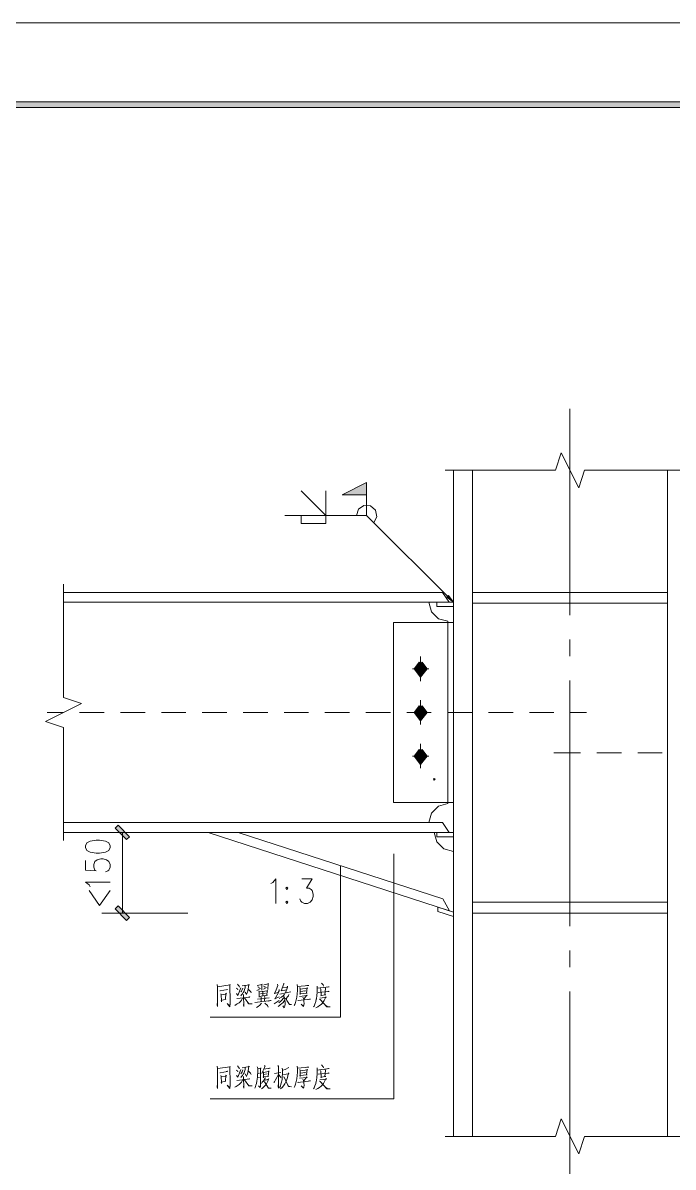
# Model space of a CAD drawing. Header units: millimetres. Extents: x 0 to 586, y 0 to 414.
# Drawn here: x 411.5 to 489.9, y 276.2 to 414.1 of the extents above; entities that cross this region are included whole.
import ezdxf

# ---------------------------------------------------------------- set-up
doc = ezdxf.new("R2010")
doc.units = ezdxf.units.MM

msp = doc.modelspace()

# ---------------------------------------------------------------- hatches: boundary and pattern name
h = msp.add_hatch(color=0)
h.dxf.hatch_style = 2
h.paths.add_polyline_path([(576.117861, 404.569083), (575.429944, 403.877639), (24.994306, 403.877639), (24.302861, 404.569083)])
h = msp.add_hatch(color=0)
h.dxf.hatch_style = 2
h.paths.add_polyline_path([(452.899639, 357.222778), (452.899639, 358.704444), (449.943361, 357.222778)])
h = msp.add_hatch(color=0)
h.dxf.hatch_style = 2
h.paths.add_polyline_path([(463.355972, 344.300528), (462.555167, 344.893194), (462.763306, 345.104861)])
h = msp.add_hatch(color=0)
h.dxf.hatch_style = 2
h.paths.add_polyline_path([(459.239056, 337.058), (459.588306, 336.789889), (459.20025, 336.281889), (458.639333, 336.281889)])
h = msp.add_hatch(color=0)
h.dxf.hatch_style = 2
h.paths.add_polyline_path([(460.188028, 336.281889), (459.627111, 336.281889), (459.239056, 336.789889), (459.588306, 337.058)])
h = msp.add_hatch(color=0)
h.dxf.hatch_style = 2
h.paths.add_polyline_path([(459.411917, 336.430056), (459.267278, 336.281889), (459.411917, 336.281889)])
h = msp.add_hatch(color=0)
h.dxf.hatch_style = 2
h.paths.add_polyline_path([(459.415444, 336.380667), (459.316667, 336.281889), (459.411917, 336.281889)])
h = msp.add_hatch(color=0)
h.dxf.hatch_style = 2
h.paths.add_polyline_path([(459.560083, 336.281889), (459.411917, 336.430056), (459.411917, 336.281889)])
h = msp.add_hatch(color=0)
h.dxf.hatch_style = 2
h.paths.add_polyline_path([(459.510694, 336.281889), (459.415444, 336.380667), (459.415444, 336.281889)])
h = msp.add_hatch(color=0)
h.dxf.hatch_style = 2
h.paths.add_polyline_path([(458.639333, 336.281889), (459.20025, 336.281889), (459.411917, 336.006722), (459.411917, 335.28)])
h = msp.add_hatch(color=0)
h.dxf.hatch_style = 2
h.paths.add_polyline_path([(459.267278, 336.281889), (459.411917, 336.133722), (459.411917, 336.281889)])
h = msp.add_hatch(color=0)
h.dxf.hatch_style = 2
h.paths.add_polyline_path([(459.316667, 336.281889), (459.415444, 336.183111), (459.415444, 336.281889)])
h = msp.add_hatch(color=0)
h.dxf.hatch_style = 2
h.paths.add_polyline_path([(459.411917, 336.133722), (459.560083, 336.281889), (459.411917, 336.281889)])
h = msp.add_hatch(color=0)
h.dxf.hatch_style = 2
h.paths.add_polyline_path([(459.411917, 335.28), (459.411917, 336.006722), (459.627111, 336.281889), (460.188028, 336.281889)])
h = msp.add_hatch(color=0)
h.dxf.hatch_style = 2
h.paths.add_polyline_path([(459.415444, 336.183111), (459.510694, 336.281889), (459.415444, 336.281889)])
h = msp.add_hatch(color=0)
h.dxf.hatch_style = 2
h.paths.add_polyline_path([(459.239056, 331.801611), (459.588306, 331.529972), (459.20025, 331.0255), (458.639333, 331.0255)])
h = msp.add_hatch(color=0)
h.dxf.hatch_style = 2
h.paths.add_polyline_path([(458.639333, 331.0255), (459.20025, 331.0255), (459.411917, 330.746806), (459.411917, 330.020083)])
h = msp.add_hatch(color=0)
h.dxf.hatch_style = 2
h.paths.add_polyline_path([(460.188028, 331.0255), (459.627111, 331.0255), (459.239056, 331.529972), (459.588306, 331.801611)])
h = msp.add_hatch(color=0)
h.dxf.hatch_style = 2
h.paths.add_polyline_path([(459.411917, 331.173667), (459.267278, 331.0255), (459.411917, 331.0255)])
h = msp.add_hatch(color=0)
h.dxf.hatch_style = 2
h.paths.add_polyline_path([(459.267278, 331.0255), (459.411917, 330.877333), (459.411917, 331.0255)])
h = msp.add_hatch(color=0)
h.dxf.hatch_style = 2
h.paths.add_polyline_path([(459.560083, 331.0255), (459.411917, 331.173667), (459.411917, 331.0255)])
h = msp.add_hatch(color=0)
h.dxf.hatch_style = 2
h.paths.add_polyline_path([(459.411917, 330.877333), (459.560083, 331.0255), (459.411917, 331.0255)])
h = msp.add_hatch(color=0)
h.dxf.hatch_style = 2
h.paths.add_polyline_path([(459.411917, 330.020083), (459.411917, 330.746806), (459.627111, 331.0255), (460.188028, 331.0255)])
h = msp.add_hatch(color=0)
h.dxf.hatch_style = 2
h.paths.add_polyline_path([(459.239056, 326.541694), (459.588306, 326.273583), (459.20025, 325.765583), (458.639333, 325.765583)])
h = msp.add_hatch(color=0)
h.dxf.hatch_style = 2
h.paths.add_polyline_path([(458.639333, 325.765583), (459.20025, 325.765583), (459.411917, 325.490417), (459.411917, 324.763694)])
h = msp.add_hatch(color=0)
h.dxf.hatch_style = 2
h.paths.add_polyline_path([(460.188028, 325.765583), (459.627111, 325.765583), (459.239056, 326.273583), (459.588306, 326.541694)])
h = msp.add_hatch(color=0)
h.dxf.hatch_style = 2
h.paths.add_polyline_path([(459.411917, 325.91375), (459.267278, 325.765583), (459.411917, 325.765583)])
h = msp.add_hatch(color=0)
h.dxf.hatch_style = 2
h.paths.add_polyline_path([(459.267278, 325.765583), (459.411917, 325.617417), (459.411917, 325.765583)])
h = msp.add_hatch(color=0)
h.dxf.hatch_style = 2
h.paths.add_polyline_path([(459.560083, 325.765583), (459.411917, 325.91375), (459.411917, 325.765583)])
h = msp.add_hatch(color=0)
h.dxf.hatch_style = 2
h.paths.add_polyline_path([(459.411917, 325.617417), (459.560083, 325.765583), (459.411917, 325.765583)])
h = msp.add_hatch(color=0)
h.dxf.hatch_style = 2
h.paths.add_polyline_path([(459.411917, 324.763694), (459.411917, 325.490417), (459.627111, 325.765583), (460.188028, 325.765583)])
h = msp.add_hatch(color=0)
h.dxf.hatch_style = 2
h.paths.add_polyline_path([(461.055861, 323.073889), (460.957083, 322.975111), (461.055861, 322.975111)])
h = msp.add_hatch(color=0)
h.dxf.hatch_style = 2
h.paths.add_polyline_path([(460.957083, 322.975111), (461.055861, 322.876333), (461.055861, 322.975111)])
h = msp.add_hatch(color=0)
h.dxf.hatch_style = 2
h.paths.add_polyline_path([(461.154639, 322.975111), (461.055861, 323.073889), (461.055861, 322.975111)])
h = msp.add_hatch(color=0)
h.dxf.hatch_style = 2
h.paths.add_polyline_path([(461.055861, 322.876333), (461.154639, 322.975111), (461.055861, 322.975111)])
h = msp.add_hatch(color=0)
h.dxf.hatch_style = 2
h.paths.add_polyline_path([(422.585444, 317.080194), (422.934694, 317.429444), (424.314056, 316.050083), (423.964806, 315.700833)])
h = msp.add_hatch(color=0)
h.dxf.hatch_style = 2
h.paths.add_polyline_path([(424.314056, 306.320472), (423.964806, 305.97475), (422.585444, 307.354111), (422.934694, 307.703361)])

# ---------------------------------------------------------------- linework, layer by layer
at = {"color": 0, "lineweight": 0}
for points in [[(0, 0), (585.632278, 0), (585.632278, 414.0835), (0, 414.0835)], [(576.117861, 404.569083), (575.429944, 403.877639), (24.994306, 403.877639), (24.302861, 404.569083)], [(452.899639, 357.222778), (452.899639, 358.704444), (449.943361, 357.222778)], [(463.355972, 344.300528), (462.555167, 344.893194), (462.763306, 345.104861)], [(459.239056, 337.058), (459.588306, 336.789889), (459.20025, 336.281889), (458.639333, 336.281889)], [(460.188028, 336.281889), (459.627111, 336.281889), (459.239056, 336.789889), (459.588306, 337.058)], [(459.411917, 336.430056), (459.267278, 336.281889), (459.411917, 336.281889)], [(459.415444, 336.380667), (459.316667, 336.281889), (459.411917, 336.281889)], [(459.560083, 336.281889), (459.411917, 336.430056), (459.411917, 336.281889)], [(459.510694, 336.281889), (459.415444, 336.380667), (459.415444, 336.281889)], [(458.639333, 336.281889), (459.20025, 336.281889), (459.411917, 336.006722), (459.411917, 335.28)], [(459.267278, 336.281889), (459.411917, 336.133722), (459.411917, 336.281889)], [(459.316667, 336.281889), (459.415444, 336.183111), (459.415444, 336.281889)], [(459.411917, 336.133722), (459.560083, 336.281889), (459.411917, 336.281889)], [(459.411917, 335.28), (459.411917, 336.006722), (459.627111, 336.281889), (460.188028, 336.281889)], [(459.415444, 336.183111), (459.510694, 336.281889), (459.415444, 336.281889)], [(459.239056, 331.801611), (459.588306, 331.529972), (459.20025, 331.0255), (458.639333, 331.0255)], [(458.639333, 331.0255), (459.20025, 331.0255), (459.411917, 330.746806), (459.411917, 330.020083)], [(460.188028, 331.0255), (459.627111, 331.0255), (459.239056, 331.529972), (459.588306, 331.801611)], [(459.411917, 331.173667), (459.267278, 331.0255), (459.411917, 331.0255)], [(459.267278, 331.0255), (459.411917, 330.877333), (459.411917, 331.0255)], [(459.560083, 331.0255), (459.411917, 331.173667), (459.411917, 331.0255)], [(459.411917, 330.877333), (459.560083, 331.0255), (459.411917, 331.0255)], [(459.411917, 330.020083), (459.411917, 330.746806), (459.627111, 331.0255), (460.188028, 331.0255)], [(459.239056, 326.541694), (459.588306, 326.273583), (459.20025, 325.765583), (458.639333, 325.765583)], [(458.639333, 325.765583), (459.20025, 325.765583), (459.411917, 325.490417), (459.411917, 324.763694)], [(460.188028, 325.765583), (459.627111, 325.765583), (459.239056, 326.273583), (459.588306, 326.541694)], [(459.411917, 325.91375), (459.267278, 325.765583), (459.411917, 325.765583)], [(459.267278, 325.765583), (459.411917, 325.617417), (459.411917, 325.765583)], [(459.560083, 325.765583), (459.411917, 325.91375), (459.411917, 325.765583)], [(459.411917, 325.617417), (459.560083, 325.765583), (459.411917, 325.765583)], [(459.411917, 324.763694), (459.411917, 325.490417), (459.627111, 325.765583), (460.188028, 325.765583)], [(461.055861, 323.073889), (460.957083, 322.975111), (461.055861, 322.975111)], [(460.957083, 322.975111), (461.055861, 322.876333), (461.055861, 322.975111)], [(461.154639, 322.975111), (461.055861, 323.073889), (461.055861, 322.975111)], [(461.055861, 322.876333), (461.154639, 322.975111), (461.055861, 322.975111)], [(422.585444, 317.080194), (422.934694, 317.429444), (424.314056, 316.050083), (423.964806, 315.700833)], [(419.011806, 314.744806), (419.152917, 314.406139), (419.57625, 314.180361), (420.281806, 314.067472), (420.701611, 314.067472), (421.407167, 314.180361), (421.8305, 314.406139), (421.971611, 314.744806), (421.971611, 314.970583), (421.8305, 315.305722), (421.407167, 315.5315), (420.701611, 315.644389), (420.281806, 315.644389), (419.57625, 315.5315), (419.152917, 315.305722), (419.011806, 314.970583)], [(443.286444, 309.982306), (443.173556, 309.841194), (443.286444, 309.700083), (443.399333, 309.841194)], [(424.314056, 306.320472), (423.964806, 305.97475), (422.585444, 307.354111), (422.934694, 307.703361)], [(443.286444, 308.2925), (443.173556, 308.151389), (443.286444, 308.010278), (443.399333, 308.151389)]]:
    msp.add_lwpolyline(points, close=True, dxfattribs=at)
for points in [[(477.421222, 342.744778), (477.421222, 367.594444)], [(475.664389, 360.200222), (476.366417, 362.309833)], [(476.366417, 362.309833), (478.479556, 358.090611)], [(462.371722, 360.200222), (475.664389, 360.200222)], [(463.355972, 279.93975), (463.355972, 360.200222)], [(465.656083, 360.200222), (465.656083, 279.93975)], [(478.479556, 358.090611), (479.181583, 360.200222)], [(479.181583, 360.200222), (492.47425, 360.200222)], [(489.189889, 345.485861), (489.189889, 360.200222)], [(447.971333, 354.760389), (445.011528, 357.716667)], [(447.971333, 354.760389), (447.971333, 357.716667)], [(452.899639, 354.760389), (452.899639, 357.222778)], [(453.771, 353.889028), (454.12025, 354.598111), (453.968556, 355.374222), (453.372361, 355.896333), (452.582139, 355.94925), (451.922444, 355.508278), (451.668444, 354.760389)], [(452.899639, 354.760389), (443.0395, 354.760389)], [(445.011528, 354.760389), (445.011528, 353.772611)], [(447.971333, 354.760389), (447.971333, 353.772611)], [(463.355972, 344.300528), (452.899639, 354.760389)], [(445.011528, 353.772611), (447.971333, 353.772611)], [(416.362444, 332.831722), (416.362444, 346.470111)], [(462.036583, 345.485861), (416.362444, 345.485861)], [(462.865611, 344.300528), (462.036583, 345.485861)], [(465.656083, 345.485861), (489.189889, 345.485861)], [(465.656083, 345.485861), (489.189889, 345.485861)], [(465.656083, 345.485861), (465.656083, 344.17)], [(489.189889, 279.93975), (489.189889, 345.485861)], [(489.189889, 344.17), (489.189889, 345.485861)], [(416.362444, 344.300528), (462.865611, 344.300528)], [(460.399694, 344.300528), (460.706611, 343.150472)], [(461.383944, 344.300528), (461.383944, 343.774889)], [(463.355972, 344.300528), (461.383944, 344.300528)], [(461.383944, 343.774889), (463.355972, 343.774889)], [(463.355972, 343.774889), (463.355972, 344.300528)], [(489.189889, 344.17), (465.656083, 344.17)], [(465.656083, 344.17), (467.564611, 344.17)], [(456.127556, 341.869889), (462.699806, 341.869889)], [(456.127556, 320.181111), (456.127556, 341.869889)], [(460.706611, 343.150472), (461.54975, 342.310861)], [(461.54975, 342.310861), (462.699806, 342.000417)], [(462.699806, 342.000417), (462.699806, 320.047056)], [(462.699806, 341.869889), (463.355972, 341.869889)], [(463.355972, 341.869889), (463.355972, 320.181111)], [(477.421222, 337.816472), (477.421222, 339.7885)], [(459.411917, 337.763556), (459.411917, 334.80375)], [(460.399694, 336.281889), (458.427667, 336.281889)], [(459.461306, 336.281889), (459.478944, 336.281889)], [(459.486, 336.281889), (459.503639, 336.281889)], [(477.421222, 305.283306), (477.421222, 334.860194)], [(418.532028, 332.108528), (416.362444, 332.831722)], [(459.411917, 332.503639), (459.411917, 329.547361)], [(414.192861, 329.938944), (418.532028, 332.108528)], [(416.330694, 331.0255), (414.390417, 331.0255)], [(421.259, 331.0255), (418.302722, 331.0255)], [(426.187306, 331.0255), (423.231028, 331.0255)], [(431.119139, 331.0255), (428.159333, 331.0255)], [(436.047444, 331.0255), (433.091167, 331.0255)], [(440.97575, 331.0255), (438.019472, 331.0255)], [(445.907583, 331.0255), (442.947778, 331.0255)], [(450.835889, 331.0255), (447.879611, 331.0255)], [(455.764194, 331.0255), (452.807917, 331.0255)], [(460.696028, 331.0255), (457.736222, 331.0255)], [(460.399694, 331.0255), (458.427667, 331.0255)], [(459.486, 331.0255), (459.503639, 331.0255)], [(465.624333, 331.0255), (462.668056, 331.0255)], [(470.556167, 331.0255), (467.596361, 331.0255)], [(475.484472, 331.0255), (472.524667, 331.0255)], [(479.39325, 331.0255), (477.4565, 331.0255)], [(416.362444, 329.219278), (414.192861, 329.938944)], [(416.362444, 315.580889), (416.362444, 329.219278)], [(459.411917, 327.24725), (459.411917, 324.287444)], [(460.399694, 325.765583), (458.427667, 325.765583)], [(459.486, 325.765583), (459.503639, 325.765583)], [(475.452722, 326.160694), (478.691222, 326.160694)], [(480.66325, 326.160694), (483.619528, 326.160694)], [(485.591556, 326.160694), (488.551361, 326.160694)], [(461.10525, 322.975111), (461.122889, 322.975111)], [(462.699806, 320.181111), (456.127556, 320.181111)], [(462.699806, 320.047056), (461.54975, 319.740139)], [(463.355972, 320.181111), (462.699806, 320.181111)], [(465.656083, 320.904306), (465.656083, 319.853028)], [(489.189889, 319.853028), (489.189889, 320.904306)], [(460.706611, 318.897), (460.399694, 317.746944)], [(461.54975, 319.740139), (460.706611, 318.897)], [(462.036583, 317.746944), (416.362444, 317.746944)], [(462.865611, 316.565139), (462.036583, 317.746944)], [(416.362444, 316.565139), (462.865611, 316.565139)], [(431.362556, 316.565139), (420.983833, 316.565139)], [(423.44975, 316.575722), (423.44975, 316.586306)], [(423.44975, 306.839056), (423.44975, 316.565139)], [(433.779083, 316.565139), (462.886778, 307.121278)], [(462.100083, 308.560611), (437.426806, 316.565139)], [(461.055861, 316.565139), (461.366306, 315.415083)], [(463.355972, 316.565139), (461.383944, 316.565139)], [(461.383944, 316.565139), (461.383944, 316.0395)], [(461.383944, 316.0395), (463.355972, 316.0395)], [(463.355972, 316.0395), (463.355972, 316.565139)], [(461.366306, 315.415083), (462.205917, 314.571944)], [(462.205917, 314.571944), (463.355972, 314.265028)], [(419.011806, 313.164361), (419.011806, 312.039), (420.281806, 311.926111), (420.140694, 312.039), (419.999583, 312.377667), (419.999583, 312.716333), (420.140694, 313.055), (420.422917, 313.27725), (420.842722, 313.390139), (421.124944, 313.390139), (421.548278, 313.27725), (421.8305, 313.055), (421.971611, 312.716333), (421.971611, 312.377667), (421.8305, 312.039), (421.689389, 311.926111), (421.407167, 311.813222)], [(456.194583, 313.989861), (456.194583, 284.458833)], [(449.763444, 312.561111), (449.763444, 294.311917)], [(419.57625, 310.010528), (419.435139, 310.236306), (419.011806, 310.574972), (421.971611, 310.574972)], [(441.370861, 310.405639), (441.596639, 310.54675), (441.935306, 310.970083), (441.935306, 308.010278)], [(445.089139, 310.970083), (446.327389, 310.970083), (445.653583, 309.841194), (445.988722, 309.841194), (446.2145, 309.700083), (446.327389, 309.558972), (446.440278, 309.139167), (446.440278, 308.856944), (446.327389, 308.433611), (446.101611, 308.151389), (445.766472, 308.010278), (445.427806, 308.010278), (445.089139, 308.151389), (444.97625, 308.2925), (444.863361, 308.574722)], [(419.435139, 309.558972), (420.701611, 307.756278), (421.971611, 309.558972)], [(461.482722, 307.576361), (461.482722, 307.050722)], [(463.355972, 306.969583), (461.482722, 307.576361)], [(462.886778, 307.121278), (462.100083, 308.560611)], [(465.656083, 308.151389), (489.189889, 308.151389)], [(465.656083, 308.151389), (465.656083, 306.839056)], [(489.189889, 306.839056), (489.189889, 308.151389)], [(431.362556, 306.839056), (420.983833, 306.839056)], [(423.44975, 306.828472), (423.44975, 306.817889)], [(461.482722, 307.050722), (463.355972, 306.443944)], [(463.355972, 306.443944), (463.355972, 306.969583)], [(489.189889, 306.839056), (465.656083, 306.839056)], [(477.421222, 300.351472), (477.421222, 302.3235)], [(434.865639, 298.263028), (434.922083, 297.959639), (434.922083, 297.867917), (434.939722, 295.980556), (434.939722, 295.585444), (434.900917, 295.772417), (434.939722, 296.192222)], [(434.922083, 297.959639), (436.449611, 298.192472), (436.410806, 298.241861), (436.393167, 298.171306), (436.431972, 296.192222), (436.431972, 296.121667), (436.431972, 295.91), (436.410806, 295.656), (436.410806, 295.56075), (436.075667, 295.959389), (436.393167, 295.656), (436.410806, 295.818278)], [(437.176333, 297.797361), (437.3245, 297.705639), (437.380944, 297.589222)], [(437.193972, 297.144722), (437.363306, 296.936583), (437.716083, 297.843222)], [(437.3245, 298.287722), (437.472667, 298.125444), (437.529111, 298.030194), (437.567917, 297.938472)], [(438.273472, 298.10075), (438.238194, 297.843222), (438.18175, 297.635083), (438.125306, 297.448111), (438.033583, 297.285833), (437.920694, 297.123556), (437.807806, 297.007139), (437.716083, 296.890722)], [(437.977139, 297.822056), (437.903056, 297.589222), (437.828972, 297.448111), (437.733722, 297.356389)], [(437.881889, 298.076056), (438.760306, 298.217167), (438.703861, 298.263028), (438.665056, 297.984333), (438.608611, 297.705639), (438.573333, 297.493972), (438.534528, 297.307), (438.478083, 297.144722), (438.425167, 297.053), (438.404, 297.028306), (438.238194, 297.331694), (438.425167, 297.074167)], [(439.652833, 297.518667), (440.1185, 297.776194)], [(439.691639, 298.146611), (440.323111, 298.241861), (440.249028, 298.287722), (440.249028, 297.564528)], [(439.783361, 297.959639), (439.913889, 297.913778), (439.952694, 297.822056)], [(440.453639, 297.680944), (440.809944, 297.867917)], [(440.474806, 298.054889), (440.640611, 297.984333), (440.679417, 297.938472)], [(440.492444, 298.217167), (441.088639, 298.308889), (441.032194, 298.379444), (440.97575, 297.659778)], [(442.168139, 298.287722), (442.185778, 298.146611), (441.981167, 297.589222), (441.833, 297.239972), (441.797722, 297.169417), (441.758917, 297.144722), (442.242222, 297.285833), (442.355111, 297.493972), (442.355111, 297.635083), (442.337472, 297.472806), (442.316306, 297.377556), (441.871806, 296.541472), (441.833, 296.516778), (442.37275, 296.749611)], [(442.9125, 298.404139), (442.9125, 298.308889), (442.616167, 297.472806), (442.598528, 297.493972), (443.23, 297.589222)], [(442.764333, 297.867917), (443.32525, 297.938472), (443.342889, 298.054889), (443.360528, 297.959639), (443.342889, 297.938472), (443.138278, 297.239972)], [(444.517639, 298.263028), (444.552917, 297.984333), (444.552917, 297.543361), (444.535278, 297.123556), (444.496472, 296.724917), (444.422389, 296.400361), (444.330667, 296.075806), (444.235417, 295.842972), (444.161333, 295.701861)], [(444.570556, 298.009028), (445.932278, 298.146611), (445.858194, 298.146611), (445.710028, 298.125444)], [(444.831611, 297.867917), (444.870417, 297.680944), (444.888056, 297.377556), (444.888056, 297.028306), (444.852778, 297.123556), (445.727667, 297.215278), (445.653583, 297.215278), (445.745306, 297.892611), (445.784111, 297.822056), (444.870417, 297.680944)], [(446.920056, 298.054889), (446.937694, 297.726806), (446.920056, 297.285833), (446.88125, 296.936583), (446.845972, 296.516778), (446.828333, 296.470917), (446.771889, 296.192222), (446.676639, 295.888833), (446.567278, 295.656), (446.510833, 295.539583)], [(446.955333, 297.797361), (448.391139, 297.959639), (448.299417, 297.984333), (448.168889, 297.938472)], [(447.329278, 297.7515), (447.368083, 297.659778), (447.424528, 296.866028), (447.385722, 296.936583), (447.964278, 297.007139), (447.851389, 297.007139), (447.925472, 297.7515), (447.907833, 297.867917)], [(447.477444, 298.404139), (447.646778, 298.192472), (447.682056, 298.054889)], [(435.200778, 297.472806), (435.239583, 297.472806), (436.114472, 297.635083), (436.093306, 297.659778), (435.983944, 297.610389)], [(435.313667, 297.123556), (435.366583, 296.95775), (435.38775, 296.329806), (435.405389, 296.167528), (435.348944, 296.329806), (435.945139, 296.470917), (435.909861, 296.470917), (435.871056, 296.446222), (435.945139, 297.190583), (436.019222, 297.123556), (435.909861, 297.074167), (435.366583, 297.007139)], [(437.938333, 296.587333), (437.828972, 296.3545), (437.677278, 296.213389), (437.529111, 296.051111), (437.306861, 295.91), (437.155167, 295.818278), (437.007, 295.726556)], [(437.250417, 296.541472), (438.834389, 296.724917), (438.760306, 296.749611), (438.665056, 296.70375)], [(438.051222, 297.028306), (438.068861, 296.95775), (438.090028, 295.610139), (438.051222, 295.772417), (438.090028, 296.00525)], [(438.164111, 296.633194), (438.686222, 295.91), (439.095444, 295.91), (438.703861, 295.934694), (438.590972, 296.051111)], [(438.629778, 297.680944), (438.795583, 297.543361), (438.890833, 297.423417), (438.926111, 297.356389), (438.964917, 297.261139)], [(439.726917, 296.470917), (441.162722, 296.633194)], [(439.89625, 297.472806), (439.931528, 297.331694), (439.952694, 296.724917), (439.931528, 296.820167), (440.958111, 296.95775), (440.884028, 296.936583), (440.919306, 297.543361), (440.97575, 297.493972), (439.952694, 297.356389)], [(440.714694, 297.190583), (440.1185, 297.123556)], [(440.157306, 296.795472), (440.174944, 296.70375), (440.174944, 296.192222)], [(440.397194, 297.377556), (440.397194, 296.866028)], [(440.605333, 296.841333), (440.640611, 296.749611), (440.584167, 296.238083)], [(443.529861, 297.028306), (443.491056, 296.890722), (443.360528, 296.749611), (443.23, 296.6085), (443.173556, 296.562639), (443.043028, 296.470917), (443.043028, 296.375667), (442.990111, 296.308639), (442.820778, 296.096972), (442.651444, 295.934694), (442.524444, 295.818278), (442.393917, 295.726556), (442.224583, 295.610139)], [(442.990111, 296.724917), (442.838417, 296.541472), (442.69025, 296.3545), (442.524444, 296.192222), (442.355111, 296.075806), (442.316306, 296.026417)], [(442.990111, 297.098861), (442.877222, 296.936583), (442.633806, 296.724917), (442.37275, 296.541472)], [(442.429194, 297.098861), (443.194722, 297.239972), (443.752111, 297.356389)], [(442.894861, 296.95775), (442.968944, 296.724917), (443.025389, 296.492083), (443.043028, 296.329806), (443.064194, 296.121667), (443.064194, 295.864139), (443.025389, 295.677167), (442.990111, 295.514889), (442.968944, 295.444333), (442.781972, 295.677167)], [(443.194722, 296.587333), (443.286444, 296.329806), (443.603944, 295.818278), (443.826194, 295.818278), (443.603944, 295.842972)], [(444.609361, 296.329806), (444.648167, 296.308639), (446.136889, 296.492083), (446.024, 296.492083), (445.893472, 296.446222)], [(444.813972, 296.820167), (445.727667, 296.911889), (445.688861, 296.95775), (445.318444, 296.492083)], [(444.888056, 297.40225), (445.523056, 297.493972), (445.448972, 297.493972), (445.353722, 297.448111)], [(445.223194, 296.70375), (445.297278, 296.541472), (445.336083, 296.400361), (445.336083, 296.213389), (445.353722, 295.959389), (445.336083, 295.747722), (445.297278, 295.610139), (445.018583, 295.888833), (445.297278, 295.631306)], [(447.255194, 296.6085), (448.056, 296.70375), (447.999556, 296.774306), (447.907833, 296.562639), (447.794944, 296.329806), (447.703222, 296.192222), (447.590333, 296.026417), (447.590333, 296.00525), (447.403361, 295.842972), (447.216389, 295.701861), (447.032944, 295.56075), (446.789528, 295.444333)], [(447.050583, 297.285833), (448.391139, 297.423417), (448.317056, 297.448111), (448.242972, 297.40225)], [(447.237556, 296.446222), (447.294, 296.425056), (448.112444, 295.539583), (448.521667, 295.539583), (448.504028, 295.539583), (448.130083, 295.585444), (447.964278, 295.701861)], [(477.421222, 272.545528), (477.421222, 297.395194)], [(439.430583, 296.096972), (441.406139, 296.308639), (441.310889, 296.308639), (441.123917, 296.25925)], [(440.21375, 296.00525), (440.026778, 295.772417), (439.822167, 295.610139), (439.617556, 295.493722)], [(440.622972, 295.980556), (440.940472, 295.726556), (441.049833, 295.514889)], [(441.758917, 295.91), (442.355111, 296.308639)], [(449.763444, 294.311917), (434.047194, 294.311917)], [(434.865639, 288.409944), (434.922083, 288.110083), (434.922083, 288.014833), (434.939722, 286.127472), (434.939722, 285.732361), (434.900917, 285.919333), (434.939722, 286.339139)], [(434.922083, 288.110083), (436.449611, 288.342917), (436.410806, 288.388778), (436.393167, 288.318222), (436.431972, 286.339139), (436.431972, 286.268583), (436.431972, 286.060444), (436.410806, 285.802917), (436.410806, 285.711194), (436.075667, 286.106306), (436.393167, 285.802917), (436.410806, 285.965194)], [(437.3245, 288.434639), (437.472667, 288.272361), (437.529111, 288.177111), (437.567917, 288.085389)], [(438.273472, 288.247667), (438.238194, 287.993667), (438.18175, 287.782), (438.125306, 287.595028), (438.033583, 287.43275), (437.920694, 287.270472), (437.807806, 287.154056), (437.716083, 287.037639)], [(437.881889, 288.2265), (438.760306, 288.364083), (438.703861, 288.409944), (438.665056, 288.13125), (438.608611, 287.852556), (438.573333, 287.644417), (438.534528, 287.457444), (438.478083, 287.295167), (438.425167, 287.199917), (438.404, 287.17875), (438.238194, 287.478611), (438.425167, 287.224611)], [(439.709278, 288.318222), (439.726917, 288.247667), (439.765722, 288.110083), (439.765722, 287.665583), (439.765722, 287.644417), (439.748083, 287.386889), (439.726917, 287.0835), (439.709278, 286.825972), (439.670472, 286.593139), (439.635194, 286.339139), (439.561111, 286.106306), (439.504667, 285.944028), (439.465861, 285.827611), (439.430583, 285.757056)], [(439.765722, 288.085389), (440.174944, 288.155944), (440.1185, 288.177111), (440.100861, 285.944028), (440.083222, 285.827611), (439.857444, 286.03575)], [(440.605333, 288.505194), (440.65825, 288.364083), (440.622972, 288.388778), (440.510083, 288.060694), (440.397194, 287.806694), (440.249028, 287.528)], [(440.510083, 288.039528), (441.254444, 288.155944), (441.180361, 288.155944), (441.088639, 288.13125)], [(442.206944, 288.4805), (442.281028, 288.364083), (442.263389, 288.388778), (442.263389, 285.778222), (442.224583, 285.965194), (442.242222, 286.152167)], [(442.707889, 288.177111), (442.764333, 287.968972), (442.746694, 287.503306), (442.729056, 287.129361), (442.707889, 286.804806), (442.651444, 286.501417), (442.577361, 286.243889), (442.503278, 285.989889), (442.411556, 285.802917)], [(443.529861, 288.247667), (443.064194, 288.014833), (442.781972, 287.923111)], [(444.517639, 288.409944), (444.552917, 288.13125), (444.552917, 287.690278), (444.535278, 287.270472), (444.496472, 286.875361), (444.422389, 286.547278), (444.330667, 286.222722), (444.235417, 285.989889), (444.161333, 285.848778)], [(444.570556, 288.155944), (445.932278, 288.293528), (445.858194, 288.293528), (445.710028, 288.272361)], [(446.920056, 288.201806), (446.937694, 287.87725), (446.920056, 287.43275), (446.88125, 287.0835), (446.845972, 286.663694), (446.828333, 286.617833), (446.771889, 286.339139), (446.676639, 286.03575), (446.567278, 285.802917), (446.510833, 285.6865)], [(446.955333, 287.944278), (448.391139, 288.110083), (448.299417, 288.13125), (448.168889, 288.085389)], [(447.477444, 288.551056), (447.646778, 288.342917), (447.682056, 288.201806)], [(435.200778, 287.619722), (435.239583, 287.619722), (436.114472, 287.782), (436.093306, 287.806694), (435.983944, 287.760833)], [(435.313667, 287.270472), (435.366583, 287.108194), (435.38775, 286.476722), (435.405389, 286.314444), (435.348944, 286.476722), (435.945139, 286.617833), (435.909861, 286.617833), (435.871056, 286.593139), (435.945139, 287.341028), (436.019222, 287.270472), (435.909861, 287.224611), (435.366583, 287.154056)], [(437.938333, 286.73425), (437.828972, 286.501417), (437.677278, 286.360306), (437.529111, 286.198028), (437.306861, 286.060444), (437.155167, 285.965194), (437.007, 285.873472)], [(437.176333, 287.944278), (437.3245, 287.852556), (437.380944, 287.736139)], [(437.193972, 287.295167), (437.363306, 287.0835), (437.716083, 287.993667)], [(437.250417, 286.688389), (438.834389, 286.875361), (438.760306, 286.896528), (438.665056, 286.850667)], [(437.977139, 287.968972), (437.903056, 287.736139), (437.828972, 287.595028), (437.733722, 287.503306)], [(438.051222, 287.17875), (438.068861, 287.108194), (438.090028, 285.757056), (438.051222, 285.919333), (438.090028, 286.152167)], [(438.164111, 286.780111), (438.686222, 286.060444), (439.095444, 286.060444), (438.703861, 286.081611), (438.590972, 286.198028)], [(438.629778, 287.827861), (438.795583, 287.690278), (438.890833, 287.573861), (438.926111, 287.503306), (438.964917, 287.411583)], [(439.970333, 287.037639), (439.748083, 287.012944)], [(439.987972, 287.549167), (439.765722, 287.503306)], [(440.65825, 287.037639), (440.679417, 286.967083), (440.474806, 286.642528), (440.453639, 286.642528), (440.323111, 286.476722), (440.21375, 286.339139)], [(440.622972, 286.758944), (440.65825, 286.709556), (441.106278, 286.825972), (441.088639, 286.875361), (440.993389, 286.593139), (440.884028, 286.360306), (440.771139, 286.198028), (440.640611, 286.03575), (440.474806, 285.873472), (440.344278, 285.757056), (440.21375, 285.661806)], [(440.418361, 287.782), (440.474806, 287.665583), (440.474806, 287.386889), (440.474806, 287.012944), (440.436, 287.108194), (441.088639, 287.154056), (441.032194, 287.154056), (441.106278, 287.852556), (441.123917, 287.806694), (441.071, 287.760833), (440.453639, 287.665583)], [(440.474806, 287.386889), (440.919306, 287.478611)], [(442.263389, 287.457444), (442.076417, 287.058806), (441.92825, 286.758944), (441.797722, 286.526111), (441.720111, 286.430861)], [(441.797722, 287.528), (442.577361, 287.665583)], [(442.281028, 287.386889), (442.503278, 287.129361), (442.559722, 287.012944)], [(442.894861, 287.386889), (443.529861, 287.503306), (443.473417, 287.595028), (443.434611, 287.43275), (443.360528, 287.058806), (443.268806, 286.804806), (443.155917, 286.526111), (443.025389, 286.293278), (442.859583, 286.03575), (442.707889, 285.848778), (442.524444, 285.6865)], [(442.894861, 287.108194), (442.951306, 287.0835), (443.473417, 285.944028), (443.843833, 285.919333), (443.473417, 285.989889), (443.399333, 286.081611)], [(444.813972, 286.967083), (445.727667, 287.058806), (445.688861, 287.108194), (445.318444, 286.642528)], [(444.831611, 288.014833), (444.870417, 287.827861), (444.888056, 287.528), (444.888056, 287.17875), (444.852778, 287.270472), (445.727667, 287.362194), (445.653583, 287.362194), (445.745306, 288.039528), (445.784111, 287.968972), (444.870417, 287.827861)], [(444.888056, 287.549167), (445.523056, 287.644417), (445.448972, 287.644417), (445.353722, 287.595028)], [(445.223194, 286.850667), (445.297278, 286.688389), (445.336083, 286.547278), (445.336083, 286.360306), (445.353722, 286.106306), (445.336083, 285.894639), (445.297278, 285.757056), (445.018583, 286.03575), (445.297278, 285.778222)], [(447.255194, 286.758944), (448.056, 286.850667), (447.999556, 286.921222), (447.907833, 286.709556), (447.794944, 286.476722), (447.703222, 286.339139), (447.590333, 286.176861), (447.590333, 286.152167), (447.403361, 285.989889), (447.216389, 285.848778), (447.032944, 285.711194), (446.789528, 285.594778)], [(447.050583, 287.43275), (448.391139, 287.573861), (448.317056, 287.595028), (448.242972, 287.549167)], [(447.329278, 287.898417), (447.368083, 287.806694), (447.424528, 287.012944), (447.385722, 287.0835), (447.964278, 287.154056), (447.851389, 287.154056), (447.925472, 287.898417), (447.907833, 288.014833)], [(440.527722, 286.547278), (440.584167, 286.526111), (441.088639, 285.778222), (441.406139, 285.757056)], [(444.609361, 286.476722), (444.648167, 286.455556), (446.136889, 286.642528), (446.024, 286.642528), (445.893472, 286.593139)], [(447.237556, 286.593139), (447.294, 286.571972), (448.112444, 285.6865), (448.521667, 285.6865), (448.504028, 285.6865), (448.130083, 285.732361), (447.964278, 285.848778)], [(456.194583, 284.458833), (434.047194, 284.458833)], [(475.664389, 279.93975), (476.366417, 282.049361)], [(476.366417, 282.049361), (478.479556, 277.830139)], [(462.371722, 279.93975), (475.664389, 279.93975)], [(478.479556, 277.830139), (479.181583, 279.93975)], [(479.181583, 279.93975), (492.47425, 279.93975)]]:
    msp.add_lwpolyline(points, dxfattribs=at)

doc.saveas('drawing.dxf')
